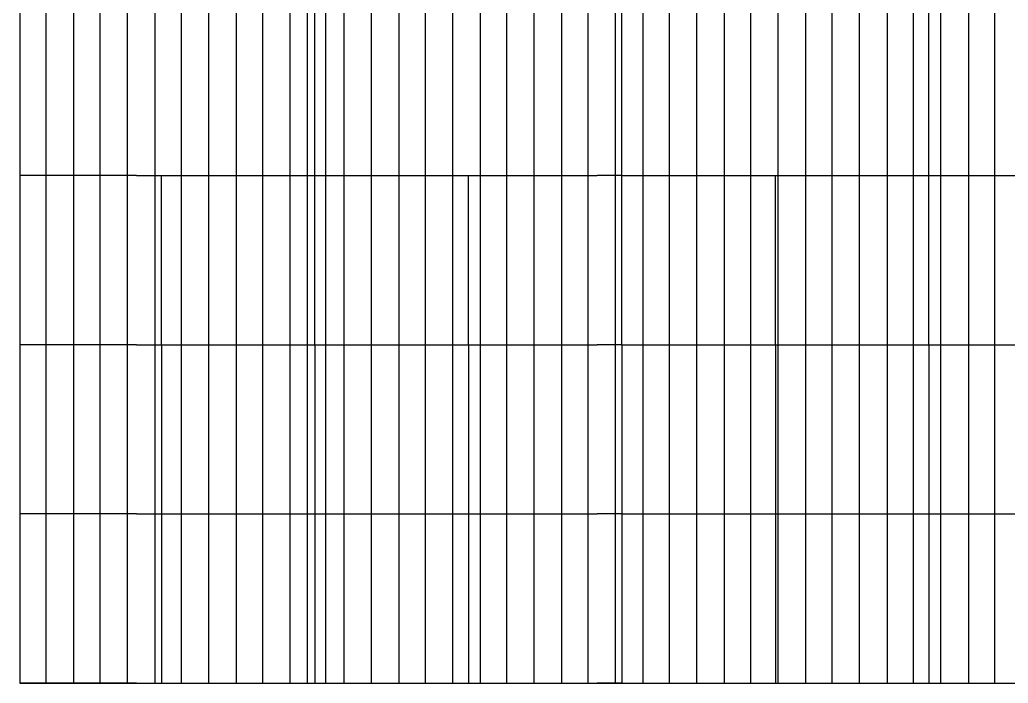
# Model space of a CAD drawing. Extents: x 0 to 304, y 106 to 158.
# Drawn here: x 0.15 to 37.82, y 106 to 131.28 of the extents above; entities that cross this region are included whole.
import ezdxf

# ---------------------------------------------------------------- set-up
doc = ezdxf.new("R2010")
doc.units = 0

msp = doc.modelspace()

# ---------------------------------------------------------------- linework, layer by layer
at = {"layer": 'main_merged'}
for p, q in [((4.6, 125.35, 4.8), (0.15, 125.35, 4.8)), ((4.6, 125.35, 9.6), (0.15, 125.35, 9.6)), ((4.6, 125.35, 14.4), (0.15, 125.35, 14.4)), ((6.5, 125.35, 4.8), (10.45, 125.35, 4.8)), ((6.5, 125.35, 9.6), (10.45, 125.35, 9.6)), ((6.5, 125.35, 14.4), (10.45, 125.35, 14.4)), ((18.25, 125.35, 4.8), (22.15, 125.35, 4.8)), ((18.25, 125.35, 9.6), (22.15, 125.35, 9.6)), ((18.25, 125.35, 14.4), (22.15, 125.35, 14.4)), ((29.85, 125.35, 4.8), (33.9, 125.35, 4.8)), ((29.85, 125.35, 9.6), (33.9, 125.35, 9.6)), ((29.85, 125.35, 14.4), (33.9, 125.35, 14.4)), ((4.6, 118.9, 4.8), (0.15, 118.9, 4.8)), ((4.6, 118.9, 9.6), (0.15, 118.9, 9.6)), ((4.6, 118.9, 14.4), (0.15, 118.9, 14.4)), ((6.5, 118.9, 4.8), (10.45, 118.9, 4.8)), ((6.5, 118.9, 9.6), (10.45, 118.9, 9.6)), ((6.5, 118.9, 14.4), (10.45, 118.9, 14.4)), ((18.25, 118.9, 4.8), (22.15, 118.9, 4.8)), ((18.25, 118.9, 9.6), (22.15, 118.9, 9.6)), ((18.25, 118.9, 14.4), (22.15, 118.9, 14.4)), ((29.85, 118.9, 4.8), (33.9, 118.9, 4.8)), ((29.85, 118.9, 9.6), (33.9, 118.9, 9.6)), ((29.85, 118.9, 14.4), (33.9, 118.9, 14.4)), ((4.6, 112.45, 4.8), (0.15, 112.45, 4.8)), ((4.6, 112.45, 9.6), (0.15, 112.45, 9.6)), ((4.6, 112.45, 14.4), (0.15, 112.45, 14.4)), ((6.5, 112.45, 4.8), (10.45, 112.45, 4.8)), ((6.5, 112.45, 9.6), (10.45, 112.45, 9.6)), ((6.5, 112.45, 14.4), (10.45, 112.45, 14.4)), ((18.25, 112.45, 4.8), (22.15, 112.45, 4.8)), ((18.25, 112.45, 9.6), (22.15, 112.45, 9.6)), ((18.25, 112.45, 14.4), (22.15, 112.45, 14.4)), ((29.85, 112.45, 4.8), (33.9, 112.45, 4.8)), ((29.85, 112.45, 9.6), (33.9, 112.45, 9.6)), ((29.85, 112.45, 14.4), (33.9, 112.45, 14.4)), ((4.6, 106, 4.8), (0.15, 106, 4.8)), ((4.6, 106, 9.6), (0.15, 106, 9.6)), ((4.6, 106, 14.4), (0.15, 106, 14.4)), ((6.5, 106, 4.8), (10.45, 106, 4.8)), ((6.5, 106, 9.6), (10.45, 106, 9.6)), ((6.5, 106, 14.4), (10.45, 106, 14.4)), ((18.25, 106, 4.8), (22.15, 106, 4.8)), ((18.25, 106, 9.6), (22.15, 106, 9.6)), ((18.25, 106, 14.4), (22.15, 106, 14.4)), ((29.85, 106, 4.8), (33.9, 106, 4.8)), ((29.85, 106, 9.6), (33.9, 106, 9.6)), ((29.85, 106, 14.4), (33.9, 106, 14.4))]:
    msp.add_line(p, q, dxfattribs=at)
at = {"layer": 'main_splited'}
for p, q in [((4.6, 125.35, 4.8), (5.55, 125.35, 4.8)), ((4.6, 125.35, 9.6), (5.55, 125.35, 9.6)), ((4.6, 125.35, 14.4), (5.55, 125.35, 14.4)), ((5.55, 125.35, 4.8), (6.5, 125.35, 4.8)), ((5.55, 125.35, 9.6), (6.5, 125.35, 9.6)), ((5.55, 125.35, 14.4), (6.5, 125.35, 14.4)), ((10.45, 125.35, 4.8), (11.4, 125.35, 4.8)), ((10.45, 125.35, 9.6), (11.4, 125.35, 9.6)), ((10.45, 125.35, 14.4), (11.4, 125.35, 14.4)), ((11.4, 125.35, 4.8), (17.25, 125.35, 4.8)), ((11.4, 125.35, 9.6), (17.25, 125.35, 9.6)), ((11.4, 125.35, 14.4), (17.25, 125.35, 14.4)), ((17.25, 125.35, 4.8), (18.25, 125.35, 4.8)), ((17.25, 125.35, 9.6), (18.25, 125.35, 9.6)), ((17.25, 125.35, 14.4), (18.25, 125.35, 14.4)), ((23.1, 125.35, 4.8), (22.15, 125.35, 4.8)), ((23.1, 125.35, 9.6), (22.15, 125.35, 9.6)), ((23.1, 125.35, 14.4), (22.15, 125.35, 14.4)), ((23.1, 125.35, 4.8), (28.95, 125.35, 4.8)), ((23.1, 125.35, 9.6), (28.95, 125.35, 9.6)), ((23.1, 125.35, 14.4), (28.95, 125.35, 14.4)), ((28.95, 125.35, 4.8), (29.85, 125.35, 4.8)), ((28.95, 125.35, 9.6), (29.85, 125.35, 9.6)), ((28.95, 125.35, 14.4), (29.85, 125.35, 14.4)), ((33.9, 125.35, 4.8), (34.8, 125.35, 4.8)), ((33.9, 125.35, 9.6), (34.8, 125.35, 9.6)), ((33.9, 125.35, 14.4), (34.8, 125.35, 14.4)), ((34.8, 125.35, 4.8), (40.65, 125.35, 4.8)), ((34.8, 125.35, 9.6), (40.65, 125.35, 9.6)), ((34.8, 125.35, 14.4), (40.65, 125.35, 14.4)), ((4.6, 118.9, 4.8), (5.55, 118.9, 4.8)), ((4.6, 118.9, 9.6), (5.55, 118.9, 9.6)), ((4.6, 118.9, 14.4), (5.55, 118.9, 14.4)), ((5.55, 118.9, 4.8), (6.5, 118.9, 4.8)), ((5.55, 118.9, 9.6), (6.5, 118.9, 9.6)), ((5.55, 118.9, 14.4), (6.5, 118.9, 14.4)), ((10.45, 118.9, 4.8), (11.4, 118.9, 4.8)), ((10.45, 118.9, 9.6), (11.4, 118.9, 9.6)), ((10.45, 118.9, 14.4), (11.4, 118.9, 14.4)), ((11.4, 118.9, 4.8), (17.25, 118.9, 4.8)), ((11.4, 118.9, 9.6), (17.25, 118.9, 9.6)), ((11.4, 118.9, 14.4), (17.25, 118.9, 14.4)), ((17.25, 118.9, 4.8), (18.25, 118.9, 4.8)), ((17.25, 118.9, 9.6), (18.25, 118.9, 9.6)), ((17.25, 118.9, 14.4), (18.25, 118.9, 14.4)), ((23.1, 118.9, 4.8), (22.15, 118.9, 4.8)), ((23.1, 118.9, 9.6), (22.15, 118.9, 9.6)), ((23.1, 118.9, 14.4), (22.15, 118.9, 14.4)), ((23.1, 118.9, 4.8), (28.95, 118.9, 4.8)), ((23.1, 118.9, 9.6), (28.95, 118.9, 9.6)), ((23.1, 118.9, 14.4), (28.95, 118.9, 14.4)), ((28.95, 118.9, 4.8), (29.85, 118.9, 4.8)), ((28.95, 118.9, 9.6), (29.85, 118.9, 9.6)), ((28.95, 118.9, 14.4), (29.85, 118.9, 14.4)), ((33.9, 118.9, 4.8), (34.8, 118.9, 4.8)), ((33.9, 118.9, 9.6), (34.8, 118.9, 9.6)), ((33.9, 118.9, 14.4), (34.8, 118.9, 14.4)), ((34.8, 118.9, 4.8), (40.65, 118.9, 4.8)), ((34.8, 118.9, 9.6), (40.65, 118.9, 9.6)), ((34.8, 118.9, 14.4), (40.65, 118.9, 14.4)), ((4.6, 112.45, 4.8), (5.55, 112.45, 4.8)), ((4.6, 112.45, 9.6), (5.55, 112.45, 9.6)), ((4.6, 112.45, 14.4), (5.55, 112.45, 14.4)), ((5.55, 112.45, 4.8), (6.5, 112.45, 4.8)), ((5.55, 112.45, 9.6), (6.5, 112.45, 9.6)), ((5.55, 112.45, 14.4), (6.5, 112.45, 14.4)), ((10.45, 112.45, 4.8), (11.4, 112.45, 4.8)), ((10.45, 112.45, 9.6), (11.4, 112.45, 9.6)), ((10.45, 112.45, 14.4), (11.4, 112.45, 14.4)), ((11.4, 112.45, 4.8), (17.25, 112.45, 4.8)), ((11.4, 112.45, 9.6), (17.25, 112.45, 9.6)), ((11.4, 112.45, 14.4), (17.25, 112.45, 14.4)), ((17.25, 112.45, 4.8), (18.25, 112.45, 4.8)), ((17.25, 112.45, 9.6), (18.25, 112.45, 9.6)), ((17.25, 112.45, 14.4), (18.25, 112.45, 14.4)), ((23.1, 112.45, 4.8), (22.15, 112.45, 4.8)), ((23.1, 112.45, 9.6), (22.15, 112.45, 9.6)), ((23.1, 112.45, 14.4), (22.15, 112.45, 14.4)), ((23.1, 112.45, 4.8), (28.95, 112.45, 4.8)), ((23.1, 112.45, 9.6), (28.95, 112.45, 9.6)), ((23.1, 112.45, 14.4), (28.95, 112.45, 14.4)), ((28.95, 112.45, 4.8), (29.85, 112.45, 4.8)), ((28.95, 112.45, 9.6), (29.85, 112.45, 9.6)), ((28.95, 112.45, 14.4), (29.85, 112.45, 14.4)), ((33.9, 112.45, 4.8), (34.8, 112.45, 4.8)), ((33.9, 112.45, 9.6), (34.8, 112.45, 9.6)), ((33.9, 112.45, 14.4), (34.8, 112.45, 14.4)), ((34.8, 112.45, 4.8), (40.65, 112.45, 4.8)), ((34.8, 112.45, 9.6), (40.65, 112.45, 9.6)), ((34.8, 112.45, 14.4), (40.65, 112.45, 14.4)), ((4.6, 106, 4.8), (5.55, 106, 4.8)), ((4.6, 106, 9.6), (5.55, 106, 9.6)), ((4.6, 106, 14.4), (5.55, 106, 14.4)), ((5.55, 106, 4.8), (6.5, 106, 4.8)), ((5.55, 106, 9.6), (6.5, 106, 9.6)), ((5.55, 106, 14.4), (6.5, 106, 14.4)), ((10.45, 106, 4.8), (11.4, 106, 4.8)), ((10.45, 106, 9.6), (11.4, 106, 9.6)), ((10.45, 106, 14.4), (11.4, 106, 14.4)), ((11.4, 106, 4.8), (17.25, 106, 4.8)), ((11.4, 106, 9.6), (17.25, 106, 9.6)), ((11.4, 106, 14.4), (17.25, 106, 14.4)), ((17.25, 106, 4.8), (18.25, 106, 4.8)), ((17.25, 106, 9.6), (18.25, 106, 9.6)), ((17.25, 106, 14.4), (18.25, 106, 14.4)), ((23.1, 106, 4.8), (22.15, 106, 4.8)), ((23.1, 106, 9.6), (22.15, 106, 9.6)), ((23.1, 106, 14.4), (22.15, 106, 14.4)), ((23.1, 106, 4.8), (28.95, 106, 4.8)), ((23.1, 106, 9.6), (28.95, 106, 9.6)), ((23.1, 106, 14.4), (28.95, 106, 14.4)), ((28.95, 106, 4.8), (29.85, 106, 4.8)), ((28.95, 106, 9.6), (29.85, 106, 9.6)), ((28.95, 106, 14.4), (29.85, 106, 14.4)), ((33.9, 106, 4.8), (34.8, 106, 4.8)), ((33.9, 106, 9.6), (34.8, 106, 9.6)), ((33.9, 106, 14.4), (34.8, 106, 14.4)), ((34.8, 106, 4.8), (40.65, 106, 4.8)), ((34.8, 106, 9.6), (40.65, 106, 9.6)), ((34.8, 106, 14.4), (40.65, 106, 14.4))]:
    msp.add_line(p, q, dxfattribs=at)
at = {"layer": 'RRO 200x300x6'}
for p, q in [((5.55, 125.35), (5.55, 125.35, 4.8)), ((5.55, 125.35, 4.8), (5.55, 125.35, 9.6)), ((5.55, 125.35, 9.6), (5.55, 125.35, 14.4)), ((11.4, 125.35), (11.4, 125.35, 4.8)), ((11.4, 125.35, 4.8), (11.4, 125.35, 9.6)), ((11.4, 125.35, 9.6), (11.4, 125.35, 14.4)), ((17.25, 125.35), (17.25, 125.35, 4.8)), ((17.25, 125.35, 4.8), (17.25, 125.35, 9.6)), ((17.25, 125.35, 9.6), (17.25, 125.35, 14.4)), ((23.1, 125.35), (23.1, 125.35, 4.8)), ((23.1, 125.35, 4.8), (23.1, 125.35, 9.6)), ((23.1, 125.35, 9.6), (23.1, 125.35, 14.4)), ((28.95, 125.35), (28.95, 125.35, 4.8)), ((28.95, 125.35, 4.8), (28.95, 125.35, 9.6)), ((28.95, 125.35, 9.6), (28.95, 125.35, 14.4)), ((34.8, 125.35), (34.8, 125.35, 4.8)), ((34.8, 125.35, 4.8), (34.8, 125.35, 9.6)), ((34.8, 125.35, 9.6), (34.8, 125.35, 14.4)), ((5.55, 118.9), (5.55, 118.9, 4.8)), ((5.55, 118.9, 4.8), (5.55, 118.9, 9.6)), ((5.55, 118.9, 9.6), (5.55, 118.9, 14.4)), ((11.4, 118.9), (11.4, 118.9, 4.8)), ((11.4, 118.9, 4.8), (11.4, 118.9, 9.6)), ((11.4, 118.9, 9.6), (11.4, 118.9, 14.4)), ((17.25, 118.9), (17.25, 118.9, 4.8)), ((17.25, 118.9, 4.8), (17.25, 118.9, 9.6)), ((17.25, 118.9, 9.6), (17.25, 118.9, 14.4)), ((23.1, 118.9), (23.1, 118.9, 4.8)), ((23.1, 118.9, 4.8), (23.1, 118.9, 9.6)), ((23.1, 118.9, 9.6), (23.1, 118.9, 14.4)), ((28.95, 118.9), (28.95, 118.9, 4.8)), ((28.95, 118.9, 4.8), (28.95, 118.9, 9.6)), ((28.95, 118.9, 9.6), (28.95, 118.9, 14.4)), ((34.8, 118.9), (34.8, 118.9, 4.8)), ((34.8, 118.9, 4.8), (34.8, 118.9, 9.6)), ((34.8, 118.9, 9.6), (34.8, 118.9, 14.4)), ((5.55, 112.45), (5.55, 112.45, 4.8)), ((5.55, 112.45, 4.8), (5.55, 112.45, 9.6)), ((5.55, 112.45, 9.6), (5.55, 112.45, 14.4)), ((11.4, 112.45), (11.4, 112.45, 4.8)), ((11.4, 112.45, 4.8), (11.4, 112.45, 9.6)), ((11.4, 112.45, 9.6), (11.4, 112.45, 14.4)), ((17.25, 112.45), (17.25, 112.45, 4.8)), ((17.25, 112.45, 4.8), (17.25, 112.45, 9.6)), ((17.25, 112.45, 9.6), (17.25, 112.45, 14.4)), ((23.1, 112.45), (23.1, 112.45, 4.8)), ((23.1, 112.45, 4.8), (23.1, 112.45, 9.6)), ((23.1, 112.45, 9.6), (23.1, 112.45, 14.4)), ((28.95, 112.45), (28.95, 112.45, 4.8)), ((28.95, 112.45, 4.8), (28.95, 112.45, 9.6)), ((28.95, 112.45, 9.6), (28.95, 112.45, 14.4)), ((34.8, 112.45), (34.8, 112.45, 4.8)), ((34.8, 112.45, 4.8), (34.8, 112.45, 9.6)), ((34.8, 112.45, 9.6), (34.8, 112.45, 14.4)), ((5.55, 106), (5.55, 106, 4.8)), ((5.55, 106, 4.8), (5.55, 106, 9.6)), ((5.55, 106, 9.6), (5.55, 106, 14.4)), ((11.4, 106), (11.4, 106, 4.8)), ((11.4, 106, 4.8), (11.4, 106, 9.6)), ((11.4, 106, 9.6), (11.4, 106, 14.4)), ((17.25, 106), (17.25, 106, 4.8)), ((17.25, 106, 4.8), (17.25, 106, 9.6)), ((17.25, 106, 9.6), (17.25, 106, 14.4)), ((23.1, 106), (23.1, 106, 4.8)), ((23.1, 106, 4.8), (23.1, 106, 9.6)), ((23.1, 106, 9.6), (23.1, 106, 14.4)), ((28.95, 106), (28.95, 106, 4.8)), ((28.95, 106, 4.8), (28.95, 106, 9.6)), ((28.95, 106, 9.6), (28.95, 106, 14.4)), ((34.8, 106), (34.8, 106, 4.8)), ((34.8, 106, 4.8), (34.8, 106, 9.6)), ((34.8, 106, 9.6), (34.8, 106, 14.4))]:
    msp.add_line(p, q, dxfattribs=at)
at = {"layer": 'RRO200x200x6'}
for p, q in [((0.15, 125.35), (0.15, 125.35, 4.8)), ((0.15, 125.35, 4.8), (0.15, 125.35, 9.6)), ((0.15, 125.35, 9.6), (0.15, 125.35, 14.4)), ((0.15, 118.9), (0.15, 118.9, 4.8)), ((0.15, 118.9, 4.8), (0.15, 118.9, 9.6)), ((0.15, 118.9, 9.6), (0.15, 118.9, 14.4)), ((0.15, 112.45), (0.15, 112.45, 4.8)), ((0.15, 112.45, 4.8), (0.15, 112.45, 9.6)), ((0.15, 112.45, 9.6), (0.15, 112.45, 14.4)), ((0.15, 106), (0.15, 106, 4.8)), ((0.15, 106, 4.8), (0.15, 106, 9.6)), ((0.15, 106, 9.6), (0.15, 106, 14.4))]:
    msp.add_line(p, q, dxfattribs=at)
at = {"layer": 'secondary'}
for p, q in [((0.15, 131.8, 4.8), (0.15, 125.35, 4.8)), ((0.15, 131.8, 9.6), (0.15, 125.35, 9.6)), ((0.15, 131.8, 14.4), (0.15, 125.35, 14.4)), ((1.14, 131.8, 4.8), (1.14, 125.35, 4.8)), ((1.14, 131.8, 9.6), (1.14, 125.35, 9.6)), ((1.14, 131.8, 14.4), (1.14, 125.35, 14.4)), ((2.2, 131.8, 4.8), (2.2, 125.35, 4.8)), ((2.2, 131.8, 9.6), (2.2, 125.35, 9.6)), ((2.2, 131.8, 14.4), (2.2, 125.35, 14.4)), ((3.2, 131.8, 4.8), (3.2, 125.35, 4.8)), ((3.2, 131.8, 9.6), (3.2, 125.35, 9.6)), ((3.2, 131.8, 14.4), (3.2, 125.35, 14.4)), ((4.24, 131.8, 4.8), (4.24, 125.35, 4.8)), ((4.24, 131.8, 9.6), (4.24, 125.35, 9.6)), ((4.24, 131.8, 14.4), (4.24, 125.35, 14.4)), ((5.3, 131.8, 4.8), (5.3, 125.35, 4.8)), ((5.3, 131.8, 9.6), (5.3, 125.35, 9.6)), ((5.3, 131.8, 14.4), (5.3, 125.35, 14.4)), ((6.3, 131.8, 4.8), (6.3, 125.35, 4.8)), ((6.3, 131.8, 9.6), (6.3, 125.35, 9.6)), ((6.3, 131.8, 14.4), (6.3, 125.35, 14.4)), ((7.34, 131.8, 4.8), (7.34, 125.35, 4.8)), ((7.34, 131.8, 9.6), (7.34, 125.35, 9.6)), ((7.34, 131.8, 14.4), (7.34, 125.35, 14.4)), ((8.4, 131.8, 4.8), (8.4, 125.35, 4.8)), ((8.4, 131.8, 9.6), (8.4, 125.35, 9.6)), ((8.4, 131.8, 14.4), (8.4, 125.35, 14.4)), ((9.4, 131.8, 4.8), (9.4, 125.35, 4.8)), ((9.4, 131.8, 9.6), (9.4, 125.35, 9.6)), ((9.4, 131.8, 14.4), (9.4, 125.35, 14.4)), ((10.44, 131.8, 4.8), (10.44, 125.35, 4.8)), ((10.44, 131.8, 9.6), (10.44, 125.35, 9.6)), ((10.44, 131.8, 14.4), (10.44, 125.35, 14.4)), ((11.1, 131.8, 4.8), (11.1, 125.35, 4.8)), ((11.1, 131.8, 9.6), (11.1, 125.35, 9.6)), ((11.1, 131.8, 14.4), (11.1, 125.35, 14.4)), ((11.8, 131.8, 4.8), (11.8, 125.35, 4.8)), ((11.8, 131.8, 9.6), (11.8, 125.35, 9.6)), ((11.8, 131.8, 14.4), (11.8, 125.35, 14.4)), ((12.5, 131.8, 4.8), (12.5, 125.35, 4.8)), ((12.5, 131.8, 9.6), (12.5, 125.35, 9.6)), ((12.5, 131.8, 14.4), (12.5, 125.35, 14.4)), ((13.54, 131.8, 4.8), (13.54, 125.35, 4.8)), ((13.54, 131.8, 9.6), (13.54, 125.35, 9.6)), ((13.54, 131.8, 14.4), (13.54, 125.35, 14.4)), ((14.6, 131.8, 4.8), (14.6, 125.35, 4.8)), ((14.6, 131.8, 9.6), (14.6, 125.35, 9.6)), ((14.6, 131.8, 14.4), (14.6, 125.35, 14.4)), ((15.6, 131.8, 4.8), (15.6, 125.35, 4.8)), ((15.6, 131.8, 9.6), (15.6, 125.35, 9.6)), ((15.6, 131.8, 14.4), (15.6, 125.35, 14.4)), ((16.64, 131.8, 4.8), (16.64, 125.35, 4.8)), ((16.64, 131.8, 9.6), (16.64, 125.35, 9.6)), ((16.64, 131.8, 14.4), (16.64, 125.35, 14.4)), ((17.7, 131.8, 4.8), (17.7, 125.35, 4.8)), ((17.7, 131.8, 9.6), (17.7, 125.35, 9.6)), ((17.7, 131.8, 14.4), (17.7, 125.35, 14.4)), ((18.7, 131.8, 4.8), (18.7, 125.35, 4.8)), ((18.7, 131.8, 9.6), (18.7, 125.35, 9.6)), ((18.7, 131.8, 14.4), (18.7, 125.35, 14.4)), ((19.74, 131.8, 4.8), (19.74, 125.35, 4.8)), ((19.74, 131.8, 9.6), (19.74, 125.35, 9.6)), ((19.74, 131.8, 14.4), (19.74, 125.35, 14.4)), ((20.8, 131.8, 4.8), (20.8, 125.35, 4.8)), ((20.8, 131.8, 9.6), (20.8, 125.35, 9.6)), ((20.8, 131.8, 14.4), (20.8, 125.35, 14.4)), ((21.8, 131.8, 4.8), (21.8, 125.35, 4.8)), ((21.8, 131.8, 9.6), (21.8, 125.35, 9.6)), ((21.8, 131.8, 14.4), (21.8, 125.35, 14.4)), ((22.84, 131.8, 4.8), (22.84, 125.35, 4.8)), ((22.84, 131.8, 9.6), (22.84, 125.35, 9.6)), ((22.84, 131.8, 14.4), (22.84, 125.35, 14.4)), ((23.9, 131.8, 4.8), (23.9, 125.35, 4.8)), ((23.9, 131.8, 9.6), (23.9, 125.35, 9.6)), ((23.9, 131.8, 14.4), (23.9, 125.35, 14.4)), ((24.9, 131.8, 4.8), (24.9, 125.35, 4.8)), ((24.9, 131.8, 9.6), (24.9, 125.35, 9.6)), ((24.9, 131.8, 14.4), (24.9, 125.35, 14.4)), ((25.94, 131.8, 4.8), (25.94, 125.35, 4.8)), ((25.94, 131.8, 9.6), (25.94, 125.35, 9.6)), ((25.94, 131.8, 14.4), (25.94, 125.35, 14.4)), ((27, 131.8, 4.8), (27, 125.35, 4.8)), ((27, 131.8, 9.6), (27, 125.35, 9.6)), ((27, 131.8, 14.4), (27, 125.35, 14.4)), ((28, 131.8, 4.8), (28, 125.35, 4.8)), ((28, 131.8, 9.6), (28, 125.35, 9.6)), ((28, 131.8, 14.4), (28, 125.35, 14.4)), ((29.04, 131.8, 4.8), (29.04, 125.35, 4.8)), ((29.04, 131.8, 9.6), (29.04, 125.35, 9.6)), ((29.04, 131.8, 14.4), (29.04, 125.35, 14.4)), ((30.1, 131.8, 4.8), (30.1, 125.35, 4.8)), ((30.1, 131.8, 9.6), (30.1, 125.35, 9.6)), ((30.1, 131.8, 14.4), (30.1, 125.35, 14.4)), ((31.1, 131.8, 4.8), (31.1, 125.35, 4.8)), ((31.1, 131.8, 9.6), (31.1, 125.35, 9.6)), ((31.1, 131.8, 14.4), (31.1, 125.35, 14.4)), ((32.14, 131.8, 4.8), (32.14, 125.35, 4.8)), ((32.14, 131.8, 9.6), (32.14, 125.35, 9.6)), ((32.14, 131.8, 14.4), (32.14, 125.35, 14.4)), ((33.2, 131.8, 4.8), (33.2, 125.35, 4.8)), ((33.2, 131.8, 9.6), (33.2, 125.35, 9.6)), ((33.2, 131.8, 14.4), (33.2, 125.35, 14.4)), ((34.2, 131.8, 4.8), (34.2, 125.35, 4.8)), ((34.2, 131.8, 9.6), (34.2, 125.35, 9.6)), ((34.2, 131.8, 14.4), (34.2, 125.35, 14.4)), ((35.24, 131.8, 4.8), (35.24, 125.35, 4.8)), ((35.24, 131.8, 9.6), (35.24, 125.35, 9.6)), ((35.24, 131.8, 14.4), (35.24, 125.35, 14.4)), ((36.3, 131.8, 4.8), (36.3, 125.35, 4.8)), ((36.3, 131.8, 9.6), (36.3, 125.35, 9.6)), ((36.3, 131.8, 14.4), (36.3, 125.35, 14.4)), ((37.3, 131.8, 4.8), (37.3, 125.35, 4.8)), ((37.3, 131.8, 9.6), (37.3, 125.35, 9.6)), ((37.3, 131.8, 14.4), (37.3, 125.35, 14.4)), ((0.15, 125.35, 4.8), (0.15, 118.9, 4.8)), ((0.15, 125.35, 9.6), (0.15, 118.9, 9.6)), ((0.15, 125.35, 14.4), (0.15, 118.9, 14.4)), ((1.14, 125.35, 4.8), (1.14, 118.9, 4.8)), ((1.14, 125.35, 9.6), (1.14, 118.9, 9.6)), ((1.14, 125.35, 14.4), (1.14, 118.9, 14.4)), ((2.2, 125.35, 4.8), (2.2, 118.9, 4.8)), ((2.2, 125.35, 9.6), (2.2, 118.9, 9.6)), ((2.2, 125.35, 14.4), (2.2, 118.9, 14.4)), ((3.2, 125.35, 4.8), (3.2, 118.9, 4.8)), ((3.2, 125.35, 9.6), (3.2, 118.9, 9.6)), ((3.2, 125.35, 14.4), (3.2, 118.9, 14.4)), ((4.24, 125.35, 4.8), (4.24, 118.9, 4.8)), ((4.24, 125.35, 9.6), (4.24, 118.9, 9.6)), ((4.24, 125.35, 14.4), (4.24, 118.9, 14.4)), ((5.3, 125.35, 4.8), (5.3, 118.9, 4.8)), ((5.3, 125.35, 9.6), (5.3, 118.9, 9.6)), ((5.3, 125.35, 14.4), (5.3, 118.9, 14.4)), ((6.3, 125.35, 4.8), (6.3, 118.9, 4.8)), ((6.3, 125.35, 9.6), (6.3, 118.9, 9.6)), ((6.3, 125.35, 14.4), (6.3, 118.9, 14.4)), ((7.34, 125.35, 4.8), (7.34, 118.9, 4.8)), ((7.34, 125.35, 9.6), (7.34, 118.9, 9.6)), ((7.34, 125.35, 14.4), (7.34, 118.9, 14.4)), ((8.4, 125.35, 4.8), (8.4, 118.9, 4.8)), ((8.4, 125.35, 9.6), (8.4, 118.9, 9.6)), ((8.4, 125.35, 14.4), (8.4, 118.9, 14.4)), ((9.4, 125.35, 4.8), (9.4, 118.9, 4.8)), ((9.4, 125.35, 9.6), (9.4, 118.9, 9.6)), ((9.4, 125.35, 14.4), (9.4, 118.9, 14.4)), ((10.44, 125.35, 4.8), (10.44, 118.9, 4.8)), ((10.44, 125.35, 9.6), (10.44, 118.9, 9.6)), ((10.44, 125.35, 14.4), (10.44, 118.9, 14.4)), ((11.1, 125.35, 4.8), (11.1, 118.9, 4.8)), ((11.1, 125.35, 9.6), (11.1, 118.9, 9.6)), ((11.1, 125.35, 14.4), (11.1, 118.9, 14.4)), ((11.8, 125.35, 4.8), (11.8, 118.9, 4.8)), ((11.8, 125.35, 9.6), (11.8, 118.9, 9.6)), ((11.8, 125.35, 14.4), (11.8, 118.9, 14.4)), ((12.5, 125.35, 4.8), (12.5, 118.9, 4.8)), ((12.5, 125.35, 9.6), (12.5, 118.9, 9.6)), ((12.5, 125.35, 14.4), (12.5, 118.9, 14.4)), ((13.54, 125.35, 4.8), (13.54, 118.9, 4.8)), ((13.54, 125.35, 9.6), (13.54, 118.9, 9.6)), ((13.54, 125.35, 14.4), (13.54, 118.9, 14.4)), ((14.6, 125.35, 4.8), (14.6, 118.9, 4.8)), ((14.6, 125.35, 9.6), (14.6, 118.9, 9.6)), ((14.6, 125.35, 14.4), (14.6, 118.9, 14.4)), ((15.6, 125.35, 4.8), (15.6, 118.9, 4.8)), ((15.6, 125.35, 9.6), (15.6, 118.9, 9.6)), ((15.6, 125.35, 14.4), (15.6, 118.9, 14.4)), ((16.64, 125.35, 4.8), (16.64, 118.9, 4.8)), ((16.64, 125.35, 9.6), (16.64, 118.9, 9.6)), ((16.64, 125.35, 14.4), (16.64, 118.9, 14.4)), ((17.7, 125.35, 4.8), (17.7, 118.9, 4.8)), ((17.7, 125.35, 9.6), (17.7, 118.9, 9.6)), ((17.7, 125.35, 14.4), (17.7, 118.9, 14.4)), ((18.7, 125.35, 4.8), (18.7, 118.9, 4.8)), ((18.7, 125.35, 9.6), (18.7, 118.9, 9.6)), ((18.7, 125.35, 14.4), (18.7, 118.9, 14.4)), ((19.74, 125.35, 4.8), (19.74, 118.9, 4.8)), ((19.74, 125.35, 9.6), (19.74, 118.9, 9.6)), ((19.74, 125.35, 14.4), (19.74, 118.9, 14.4)), ((20.8, 125.35, 4.8), (20.8, 118.9, 4.8)), ((20.8, 125.35, 9.6), (20.8, 118.9, 9.6)), ((20.8, 125.35, 14.4), (20.8, 118.9, 14.4)), ((21.8, 125.35, 4.8), (21.8, 118.9, 4.8)), ((21.8, 125.35, 9.6), (21.8, 118.9, 9.6)), ((21.8, 125.35, 14.4), (21.8, 118.9, 14.4)), ((22.84, 125.35, 4.8), (22.84, 118.9, 4.8)), ((22.84, 125.35, 9.6), (22.84, 118.9, 9.6)), ((22.84, 125.35, 14.4), (22.84, 118.9, 14.4)), ((23.9, 125.35, 4.8), (23.9, 118.9, 4.8)), ((23.9, 125.35, 9.6), (23.9, 118.9, 9.6)), ((23.9, 125.35, 14.4), (23.9, 118.9, 14.4)), ((24.9, 125.35, 4.8), (24.9, 118.9, 4.8)), ((24.9, 125.35, 9.6), (24.9, 118.9, 9.6)), ((24.9, 125.35, 14.4), (24.9, 118.9, 14.4)), ((25.94, 125.35, 4.8), (25.94, 118.9, 4.8)), ((25.94, 125.35, 9.6), (25.94, 118.9, 9.6)), ((25.94, 125.35, 14.4), (25.94, 118.9, 14.4)), ((27, 125.35, 4.8), (27, 118.9, 4.8)), ((27, 125.35, 9.6), (27, 118.9, 9.6)), ((27, 125.35, 14.4), (27, 118.9, 14.4)), ((28, 125.35, 4.8), (28, 118.9, 4.8)), ((28, 125.35, 9.6), (28, 118.9, 9.6)), ((28, 125.35, 14.4), (28, 118.9, 14.4)), ((29.04, 125.35, 4.8), (29.04, 118.9, 4.8)), ((29.04, 125.35, 9.6), (29.04, 118.9, 9.6)), ((29.04, 125.35, 14.4), (29.04, 118.9, 14.4)), ((30.1, 125.35, 4.8), (30.1, 118.9, 4.8)), ((30.1, 125.35, 9.6), (30.1, 118.9, 9.6)), ((30.1, 125.35, 14.4), (30.1, 118.9, 14.4)), ((31.1, 125.35, 4.8), (31.1, 118.9, 4.8)), ((31.1, 125.35, 9.6), (31.1, 118.9, 9.6)), ((31.1, 125.35, 14.4), (31.1, 118.9, 14.4)), ((32.14, 125.35, 4.8), (32.14, 118.9, 4.8)), ((32.14, 125.35, 9.6), (32.14, 118.9, 9.6)), ((32.14, 125.35, 14.4), (32.14, 118.9, 14.4)), ((33.2, 125.35, 4.8), (33.2, 118.9, 4.8)), ((33.2, 125.35, 9.6), (33.2, 118.9, 9.6)), ((33.2, 125.35, 14.4), (33.2, 118.9, 14.4)), ((34.2, 125.35, 4.8), (34.2, 118.9, 4.8)), ((34.2, 125.35, 9.6), (34.2, 118.9, 9.6)), ((34.2, 125.35, 14.4), (34.2, 118.9, 14.4)), ((35.24, 125.35, 4.8), (35.24, 118.9, 4.8)), ((35.24, 125.35, 9.6), (35.24, 118.9, 9.6)), ((35.24, 125.35, 14.4), (35.24, 118.9, 14.4)), ((36.3, 125.35, 4.8), (36.3, 118.9, 4.8)), ((36.3, 125.35, 9.6), (36.3, 118.9, 9.6)), ((36.3, 125.35, 14.4), (36.3, 118.9, 14.4)), ((37.3, 125.35, 4.8), (37.3, 118.9, 4.8)), ((37.3, 125.35, 9.6), (37.3, 118.9, 9.6)), ((37.3, 125.35, 14.4), (37.3, 118.9, 14.4)), ((0.15, 118.9, 4.8), (0.15, 112.45, 4.8)), ((0.15, 118.9, 9.6), (0.15, 112.45, 9.6)), ((0.15, 118.9, 14.4), (0.15, 112.45, 14.4)), ((1.14, 118.9, 4.8), (1.14, 112.45, 4.8)), ((1.14, 118.9, 9.6), (1.14, 112.45, 9.6)), ((1.14, 118.9, 14.4), (1.14, 112.45, 14.4)), ((2.2, 118.9, 4.8), (2.2, 112.45, 4.8)), ((2.2, 118.9, 9.6), (2.2, 112.45, 9.6)), ((2.2, 118.9, 14.4), (2.2, 112.45, 14.4)), ((3.2, 118.9, 4.8), (3.2, 112.45, 4.8)), ((3.2, 118.9, 9.6), (3.2, 112.45, 9.6)), ((3.2, 118.9, 14.4), (3.2, 112.45, 14.4)), ((4.24, 118.9, 4.8), (4.24, 112.45, 4.8)), ((4.24, 118.9, 9.6), (4.24, 112.45, 9.6)), ((4.24, 118.9, 14.4), (4.24, 112.45, 14.4)), ((5.3, 118.9, 4.8), (5.3, 112.45, 4.8)), ((5.3, 118.9, 9.6), (5.3, 112.45, 9.6)), ((5.3, 118.9, 14.4), (5.3, 112.45, 14.4)), ((6.3, 118.9, 4.8), (6.3, 112.45, 4.8)), ((6.3, 118.9, 9.6), (6.3, 112.45, 9.6)), ((6.3, 118.9, 14.4), (6.3, 112.45, 14.4)), ((7.34, 118.9, 4.8), (7.34, 112.45, 4.8)), ((7.34, 118.9, 9.6), (7.34, 112.45, 9.6)), ((7.34, 118.9, 14.4), (7.34, 112.45, 14.4)), ((8.4, 118.9, 4.8), (8.4, 112.45, 4.8)), ((8.4, 118.9, 9.6), (8.4, 112.45, 9.6)), ((8.4, 118.9, 14.4), (8.4, 112.45, 14.4)), ((9.4, 118.9, 4.8), (9.4, 112.45, 4.8)), ((9.4, 118.9, 9.6), (9.4, 112.45, 9.6)), ((9.4, 118.9, 14.4), (9.4, 112.45, 14.4)), ((10.44, 118.9, 4.8), (10.44, 112.45, 4.8)), ((10.44, 118.9, 9.6), (10.44, 112.45, 9.6)), ((10.44, 118.9, 14.4), (10.44, 112.45, 14.4)), ((11.1, 118.9, 4.8), (11.1, 112.45, 4.8)), ((11.1, 118.9, 9.6), (11.1, 112.45, 9.6)), ((11.1, 118.9, 14.4), (11.1, 112.45, 14.4)), ((11.8, 118.9, 4.8), (11.8, 112.45, 4.8)), ((11.8, 118.9, 9.6), (11.8, 112.45, 9.6)), ((11.8, 118.9, 14.4), (11.8, 112.45, 14.4)), ((12.5, 118.9, 4.8), (12.5, 112.45, 4.8)), ((12.5, 118.9, 9.6), (12.5, 112.45, 9.6)), ((12.5, 118.9, 14.4), (12.5, 112.45, 14.4)), ((13.54, 118.9, 4.8), (13.54, 112.45, 4.8)), ((13.54, 118.9, 9.6), (13.54, 112.45, 9.6)), ((13.54, 118.9, 14.4), (13.54, 112.45, 14.4)), ((14.6, 118.9, 4.8), (14.6, 112.45, 4.8)), ((14.6, 118.9, 9.6), (14.6, 112.45, 9.6)), ((14.6, 118.9, 14.4), (14.6, 112.45, 14.4)), ((15.6, 118.9, 4.8), (15.6, 112.45, 4.8)), ((15.6, 118.9, 9.6), (15.6, 112.45, 9.6)), ((15.6, 118.9, 14.4), (15.6, 112.45, 14.4)), ((16.64, 118.9, 4.8), (16.64, 112.45, 4.8)), ((16.64, 118.9, 9.6), (16.64, 112.45, 9.6)), ((16.64, 118.9, 14.4), (16.64, 112.45, 14.4)), ((17.7, 118.9, 4.8), (17.7, 112.45, 4.8)), ((17.7, 118.9, 9.6), (17.7, 112.45, 9.6)), ((17.7, 118.9, 14.4), (17.7, 112.45, 14.4)), ((18.7, 118.9, 4.8), (18.7, 112.45, 4.8)), ((18.7, 118.9, 9.6), (18.7, 112.45, 9.6)), ((18.7, 118.9, 14.4), (18.7, 112.45, 14.4)), ((19.74, 118.9, 4.8), (19.74, 112.45, 4.8)), ((19.74, 118.9, 9.6), (19.74, 112.45, 9.6)), ((19.74, 118.9, 14.4), (19.74, 112.45, 14.4)), ((20.8, 118.9, 4.8), (20.8, 112.45, 4.8)), ((20.8, 118.9, 9.6), (20.8, 112.45, 9.6)), ((20.8, 118.9, 14.4), (20.8, 112.45, 14.4)), ((21.8, 118.9, 4.8), (21.8, 112.45, 4.8)), ((21.8, 118.9, 9.6), (21.8, 112.45, 9.6)), ((21.8, 118.9, 14.4), (21.8, 112.45, 14.4)), ((22.84, 118.9, 4.8), (22.84, 112.45, 4.8)), ((22.84, 118.9, 9.6), (22.84, 112.45, 9.6)), ((22.84, 118.9, 14.4), (22.84, 112.45, 14.4)), ((23.9, 118.9, 4.8), (23.9, 112.45, 4.8)), ((23.9, 118.9, 9.6), (23.9, 112.45, 9.6)), ((23.9, 118.9, 14.4), (23.9, 112.45, 14.4)), ((24.9, 118.9, 4.8), (24.9, 112.45, 4.8)), ((24.9, 118.9, 9.6), (24.9, 112.45, 9.6)), ((24.9, 118.9, 14.4), (24.9, 112.45, 14.4)), ((25.94, 118.9, 4.8), (25.94, 112.45, 4.8)), ((25.94, 118.9, 9.6), (25.94, 112.45, 9.6)), ((25.94, 118.9, 14.4), (25.94, 112.45, 14.4)), ((27, 118.9, 4.8), (27, 112.45, 4.8)), ((27, 118.9, 9.6), (27, 112.45, 9.6)), ((27, 118.9, 14.4), (27, 112.45, 14.4)), ((28, 118.9, 4.8), (28, 112.45, 4.8)), ((28, 118.9, 9.6), (28, 112.45, 9.6)), ((28, 118.9, 14.4), (28, 112.45, 14.4)), ((29.04, 118.9, 4.8), (29.04, 112.45, 4.8)), ((29.04, 118.9, 9.6), (29.04, 112.45, 9.6)), ((29.04, 118.9, 14.4), (29.04, 112.45, 14.4)), ((30.1, 118.9, 4.8), (30.1, 112.45, 4.8)), ((30.1, 118.9, 9.6), (30.1, 112.45, 9.6)), ((30.1, 118.9, 14.4), (30.1, 112.45, 14.4)), ((31.1, 118.9, 4.8), (31.1, 112.45, 4.8)), ((31.1, 118.9, 9.6), (31.1, 112.45, 9.6)), ((31.1, 118.9, 14.4), (31.1, 112.45, 14.4)), ((32.14, 118.9, 4.8), (32.14, 112.45, 4.8)), ((32.14, 118.9, 9.6), (32.14, 112.45, 9.6)), ((32.14, 118.9, 14.4), (32.14, 112.45, 14.4)), ((33.2, 118.9, 4.8), (33.2, 112.45, 4.8)), ((33.2, 118.9, 9.6), (33.2, 112.45, 9.6)), ((33.2, 118.9, 14.4), (33.2, 112.45, 14.4)), ((34.2, 118.9, 4.8), (34.2, 112.45, 4.8)), ((34.2, 118.9, 9.6), (34.2, 112.45, 9.6)), ((34.2, 118.9, 14.4), (34.2, 112.45, 14.4)), ((35.24, 118.9, 4.8), (35.24, 112.45, 4.8)), ((35.24, 118.9, 9.6), (35.24, 112.45, 9.6)), ((35.24, 118.9, 14.4), (35.24, 112.45, 14.4)), ((36.3, 118.9, 4.8), (36.3, 112.45, 4.8)), ((36.3, 118.9, 9.6), (36.3, 112.45, 9.6)), ((36.3, 118.9, 14.4), (36.3, 112.45, 14.4)), ((37.3, 118.9, 4.8), (37.3, 112.45, 4.8)), ((37.3, 118.9, 9.6), (37.3, 112.45, 9.6)), ((37.3, 118.9, 14.4), (37.3, 112.45, 14.4)), ((0.15, 112.45, 4.8), (0.15, 106, 4.8)), ((0.15, 112.45, 9.6), (0.15, 106, 9.6)), ((0.15, 112.45, 14.4), (0.15, 106, 14.4)), ((1.14, 112.45, 4.8), (1.14, 106, 4.8)), ((1.14, 112.45, 9.6), (1.14, 106, 9.6)), ((1.14, 112.45, 14.4), (1.14, 106, 14.4)), ((2.2, 112.45, 4.8), (2.2, 106, 4.8)), ((2.2, 112.45, 9.6), (2.2, 106, 9.6)), ((2.2, 112.45, 14.4), (2.2, 106, 14.4)), ((3.2, 112.45, 4.8), (3.2, 106, 4.8)), ((3.2, 112.45, 9.6), (3.2, 106, 9.6)), ((3.2, 112.45, 14.4), (3.2, 106, 14.4)), ((4.24, 112.45, 4.8), (4.24, 106, 4.8)), ((4.24, 112.45, 9.6), (4.24, 106, 9.6)), ((4.24, 112.45, 14.4), (4.24, 106, 14.4)), ((5.3, 112.45, 4.8), (5.3, 106, 4.8)), ((5.3, 112.45, 9.6), (5.3, 106, 9.6)), ((5.3, 112.45, 14.4), (5.3, 106, 14.4)), ((6.3, 112.45, 4.8), (6.3, 106, 4.8)), ((6.3, 112.45, 9.6), (6.3, 106, 9.6)), ((6.3, 112.45, 14.4), (6.3, 106, 14.4)), ((7.34, 112.45, 4.8), (7.34, 106, 4.8)), ((7.34, 112.45, 9.6), (7.34, 106, 9.6)), ((7.34, 112.45, 14.4), (7.34, 106, 14.4)), ((8.4, 112.45, 4.8), (8.4, 106, 4.8)), ((8.4, 112.45, 9.6), (8.4, 106, 9.6)), ((8.4, 112.45, 14.4), (8.4, 106, 14.4)), ((9.4, 112.45, 4.8), (9.4, 106, 4.8)), ((9.4, 112.45, 9.6), (9.4, 106, 9.6)), ((9.4, 112.45, 14.4), (9.4, 106, 14.4)), ((10.44, 112.45, 4.8), (10.44, 106, 4.8)), ((10.44, 112.45, 9.6), (10.44, 106, 9.6)), ((10.44, 112.45, 14.4), (10.44, 106, 14.4)), ((11.1, 112.45, 4.8), (11.1, 106, 4.8)), ((11.1, 112.45, 9.6), (11.1, 106, 9.6)), ((11.1, 112.45, 14.4), (11.1, 106, 14.4)), ((11.8, 112.45, 4.8), (11.8, 106, 4.8)), ((11.8, 112.45, 9.6), (11.8, 106, 9.6)), ((11.8, 112.45, 14.4), (11.8, 106, 14.4)), ((12.5, 112.45, 4.8), (12.5, 106, 4.8)), ((12.5, 112.45, 9.6), (12.5, 106, 9.6)), ((12.5, 112.45, 14.4), (12.5, 106, 14.4)), ((13.54, 112.45, 4.8), (13.54, 106, 4.8)), ((13.54, 112.45, 9.6), (13.54, 106, 9.6)), ((13.54, 112.45, 14.4), (13.54, 106, 14.4)), ((14.6, 112.45, 4.8), (14.6, 106, 4.8)), ((14.6, 112.45, 9.6), (14.6, 106, 9.6)), ((14.6, 112.45, 14.4), (14.6, 106, 14.4)), ((15.6, 112.45, 4.8), (15.6, 106, 4.8)), ((15.6, 112.45, 9.6), (15.6, 106, 9.6)), ((15.6, 112.45, 14.4), (15.6, 106, 14.4)), ((16.64, 112.45, 4.8), (16.64, 106, 4.8)), ((16.64, 112.45, 9.6), (16.64, 106, 9.6)), ((16.64, 112.45, 14.4), (16.64, 106, 14.4)), ((17.7, 112.45, 4.8), (17.7, 106, 4.8)), ((17.7, 112.45, 9.6), (17.7, 106, 9.6)), ((17.7, 112.45, 14.4), (17.7, 106, 14.4)), ((18.7, 112.45, 4.8), (18.7, 106, 4.8)), ((18.7, 112.45, 9.6), (18.7, 106, 9.6)), ((18.7, 112.45, 14.4), (18.7, 106, 14.4)), ((19.74, 112.45, 4.8), (19.74, 106, 4.8)), ((19.74, 112.45, 9.6), (19.74, 106, 9.6)), ((19.74, 112.45, 14.4), (19.74, 106, 14.4)), ((20.8, 112.45, 4.8), (20.8, 106, 4.8)), ((20.8, 112.45, 9.6), (20.8, 106, 9.6)), ((20.8, 112.45, 14.4), (20.8, 106, 14.4)), ((21.8, 112.45, 4.8), (21.8, 106, 4.8)), ((21.8, 112.45, 9.6), (21.8, 106, 9.6)), ((21.8, 112.45, 14.4), (21.8, 106, 14.4)), ((22.84, 112.45, 4.8), (22.84, 106, 4.8)), ((22.84, 112.45, 9.6), (22.84, 106, 9.6)), ((22.84, 112.45, 14.4), (22.84, 106, 14.4)), ((23.9, 112.45, 4.8), (23.9, 106, 4.8)), ((23.9, 112.45, 9.6), (23.9, 106, 9.6)), ((23.9, 112.45, 14.4), (23.9, 106, 14.4)), ((24.9, 112.45, 4.8), (24.9, 106, 4.8)), ((24.9, 112.45, 9.6), (24.9, 106, 9.6)), ((24.9, 112.45, 14.4), (24.9, 106, 14.4)), ((25.94, 112.45, 4.8), (25.94, 106, 4.8)), ((25.94, 112.45, 9.6), (25.94, 106, 9.6)), ((25.94, 112.45, 14.4), (25.94, 106, 14.4)), ((27, 112.45, 4.8), (27, 106, 4.8)), ((27, 112.45, 9.6), (27, 106, 9.6)), ((27, 112.45, 14.4), (27, 106, 14.4)), ((28, 112.45, 4.8), (28, 106, 4.8)), ((28, 112.45, 9.6), (28, 106, 9.6)), ((28, 112.45, 14.4), (28, 106, 14.4)), ((29.04, 112.45, 4.8), (29.04, 106, 4.8)), ((29.04, 112.45, 9.6), (29.04, 106, 9.6)), ((29.04, 112.45, 14.4), (29.04, 106, 14.4)), ((30.1, 112.45, 4.8), (30.1, 106, 4.8)), ((30.1, 112.45, 9.6), (30.1, 106, 9.6)), ((30.1, 112.45, 14.4), (30.1, 106, 14.4)), ((31.1, 112.45, 4.8), (31.1, 106, 4.8)), ((31.1, 112.45, 9.6), (31.1, 106, 9.6)), ((31.1, 112.45, 14.4), (31.1, 106, 14.4)), ((32.14, 112.45, 4.8), (32.14, 106, 4.8)), ((32.14, 112.45, 9.6), (32.14, 106, 9.6)), ((32.14, 112.45, 14.4), (32.14, 106, 14.4)), ((33.2, 112.45, 4.8), (33.2, 106, 4.8)), ((33.2, 112.45, 9.6), (33.2, 106, 9.6)), ((33.2, 112.45, 14.4), (33.2, 106, 14.4)), ((34.2, 112.45, 4.8), (34.2, 106, 4.8)), ((34.2, 112.45, 9.6), (34.2, 106, 9.6)), ((34.2, 112.45, 14.4), (34.2, 106, 14.4)), ((35.24, 112.45, 4.8), (35.24, 106, 4.8)), ((35.24, 112.45, 9.6), (35.24, 106, 9.6)), ((35.24, 112.45, 14.4), (35.24, 106, 14.4)), ((36.3, 112.45, 4.8), (36.3, 106, 4.8)), ((36.3, 112.45, 9.6), (36.3, 106, 9.6)), ((36.3, 112.45, 14.4), (36.3, 106, 14.4)), ((37.3, 112.45, 4.8), (37.3, 106, 4.8)), ((37.3, 112.45, 9.6), (37.3, 106, 9.6)), ((37.3, 112.45, 14.4), (37.3, 106, 14.4))]:
    msp.add_line(p, q, dxfattribs=at)
at = {"layer": 'shell'}
for points in [[(0.15, 106, 4.8), (303.525, 106, 4.8), (303.525, 157.6, 4.8), (0.15, 157.6, 4.8)], [(0.15, 106, 9.6), (303.525, 106, 9.6), (303.525, 157.6, 9.6), (0.15, 157.6, 9.6)], [(0.15, 106, 14.4), (303.525, 106, 14.4), (303.525, 157.6, 14.4), (0.15, 157.6, 14.4)]]:
    msp.add_3dface(points, dxfattribs=at)
at = {"layer": 'stabilization'}
for p, q in [((11.4, 125.35, 4.8), (11.4, 131.8, 4.8)), ((11.4, 125.35, 9.6), (11.4, 131.8, 9.6)), ((11.4, 125.35, 14.4), (11.4, 131.8, 14.4)), ((23.1, 125.35, 4.8), (23.1, 131.8, 4.8)), ((23.1, 125.35, 9.6), (23.1, 131.8, 9.6)), ((23.1, 125.35, 14.4), (23.1, 131.8, 14.4)), ((34.8, 125.35, 4.8), (34.8, 131.8, 4.8)), ((34.8, 125.35, 9.6), (34.8, 131.8, 9.6)), ((34.8, 125.35, 14.4), (34.8, 131.8, 14.4)), ((5.55, 118.9, 4.8), (5.55, 125.35, 4.8)), ((5.55, 118.9, 9.6), (5.55, 125.35, 9.6)), ((5.55, 118.9, 14.4), (5.55, 125.35, 14.4)), ((17.25, 118.9, 4.8), (17.25, 125.35, 4.8)), ((17.25, 118.9, 9.6), (17.25, 125.35, 9.6)), ((17.25, 118.9, 14.4), (17.25, 125.35, 14.4)), ((28.95, 118.9, 4.8), (28.95, 125.35, 4.8)), ((28.95, 118.9, 9.6), (28.95, 125.35, 9.6)), ((28.95, 118.9, 14.4), (28.95, 125.35, 14.4)), ((5.55, 118.9, 4.8), (5.55, 112.45, 4.8)), ((5.55, 118.9, 9.6), (5.55, 112.45, 9.6)), ((5.55, 118.9, 14.4), (5.55, 112.45, 14.4)), ((11.4, 118.9, 4.8), (11.4, 112.45, 4.8)), ((11.4, 118.9, 9.6), (11.4, 112.45, 9.6)), ((11.4, 118.9, 14.4), (11.4, 112.45, 14.4)), ((17.25, 118.9, 4.8), (17.25, 112.45, 4.8)), ((17.25, 118.9, 9.6), (17.25, 112.45, 9.6)), ((17.25, 118.9, 14.4), (17.25, 112.45, 14.4)), ((23.1, 118.9, 4.8), (23.1, 112.45, 4.8)), ((23.1, 118.9, 9.6), (23.1, 112.45, 9.6)), ((23.1, 118.9, 14.4), (23.1, 112.45, 14.4)), ((28.95, 118.9, 4.8), (28.95, 112.45, 4.8)), ((28.95, 118.9, 9.6), (28.95, 112.45, 9.6)), ((28.95, 118.9, 14.4), (28.95, 112.45, 14.4)), ((34.8, 118.9, 4.8), (34.8, 112.45, 4.8)), ((34.8, 118.9, 9.6), (34.8, 112.45, 9.6)), ((34.8, 118.9, 14.4), (34.8, 112.45, 14.4)), ((5.55, 112.45, 4.8), (5.55, 106, 4.8)), ((5.55, 112.45, 9.6), (5.55, 106, 9.6)), ((5.55, 112.45, 14.4), (5.55, 106, 14.4)), ((11.4, 112.45, 4.8), (11.4, 106, 4.8)), ((11.4, 112.45, 9.6), (11.4, 106, 9.6)), ((11.4, 112.45, 14.4), (11.4, 106, 14.4)), ((17.25, 112.45, 4.8), (17.25, 106, 4.8)), ((17.25, 112.45, 9.6), (17.25, 106, 9.6)), ((17.25, 112.45, 14.4), (17.25, 106, 14.4)), ((23.1, 112.45, 4.8), (23.1, 106, 4.8)), ((23.1, 112.45, 9.6), (23.1, 106, 9.6)), ((23.1, 112.45, 14.4), (23.1, 106, 14.4)), ((28.95, 112.45, 4.8), (28.95, 106, 4.8)), ((28.95, 112.45, 9.6), (28.95, 106, 9.6)), ((28.95, 112.45, 14.4), (28.95, 106, 14.4)), ((34.8, 112.45, 4.8), (34.8, 106, 4.8)), ((34.8, 112.45, 9.6), (34.8, 106, 9.6)), ((34.8, 112.45, 14.4), (34.8, 106, 14.4))]:
    msp.add_line(p, q, dxfattribs=at)
at = {"layer": 'stabilization_double'}
for p, q in [((11.4, 118.9, 4.8), (11.4, 125.35, 4.8)), ((11.4, 118.9, 9.6), (11.4, 125.35, 9.6)), ((11.4, 118.9, 14.4), (11.4, 125.35, 14.4)), ((23.1, 118.9, 4.8), (23.1, 125.35, 4.8)), ((23.1, 118.9, 9.6), (23.1, 125.35, 9.6)), ((23.1, 118.9, 14.4), (23.1, 125.35, 14.4)), ((34.8, 118.9, 4.8), (34.8, 125.35, 4.8)), ((34.8, 118.9, 9.6), (34.8, 125.35, 9.6)), ((34.8, 118.9, 14.4), (34.8, 125.35, 14.4))]:
    msp.add_line(p, q, dxfattribs=at)

doc.saveas('drawing.dxf')
